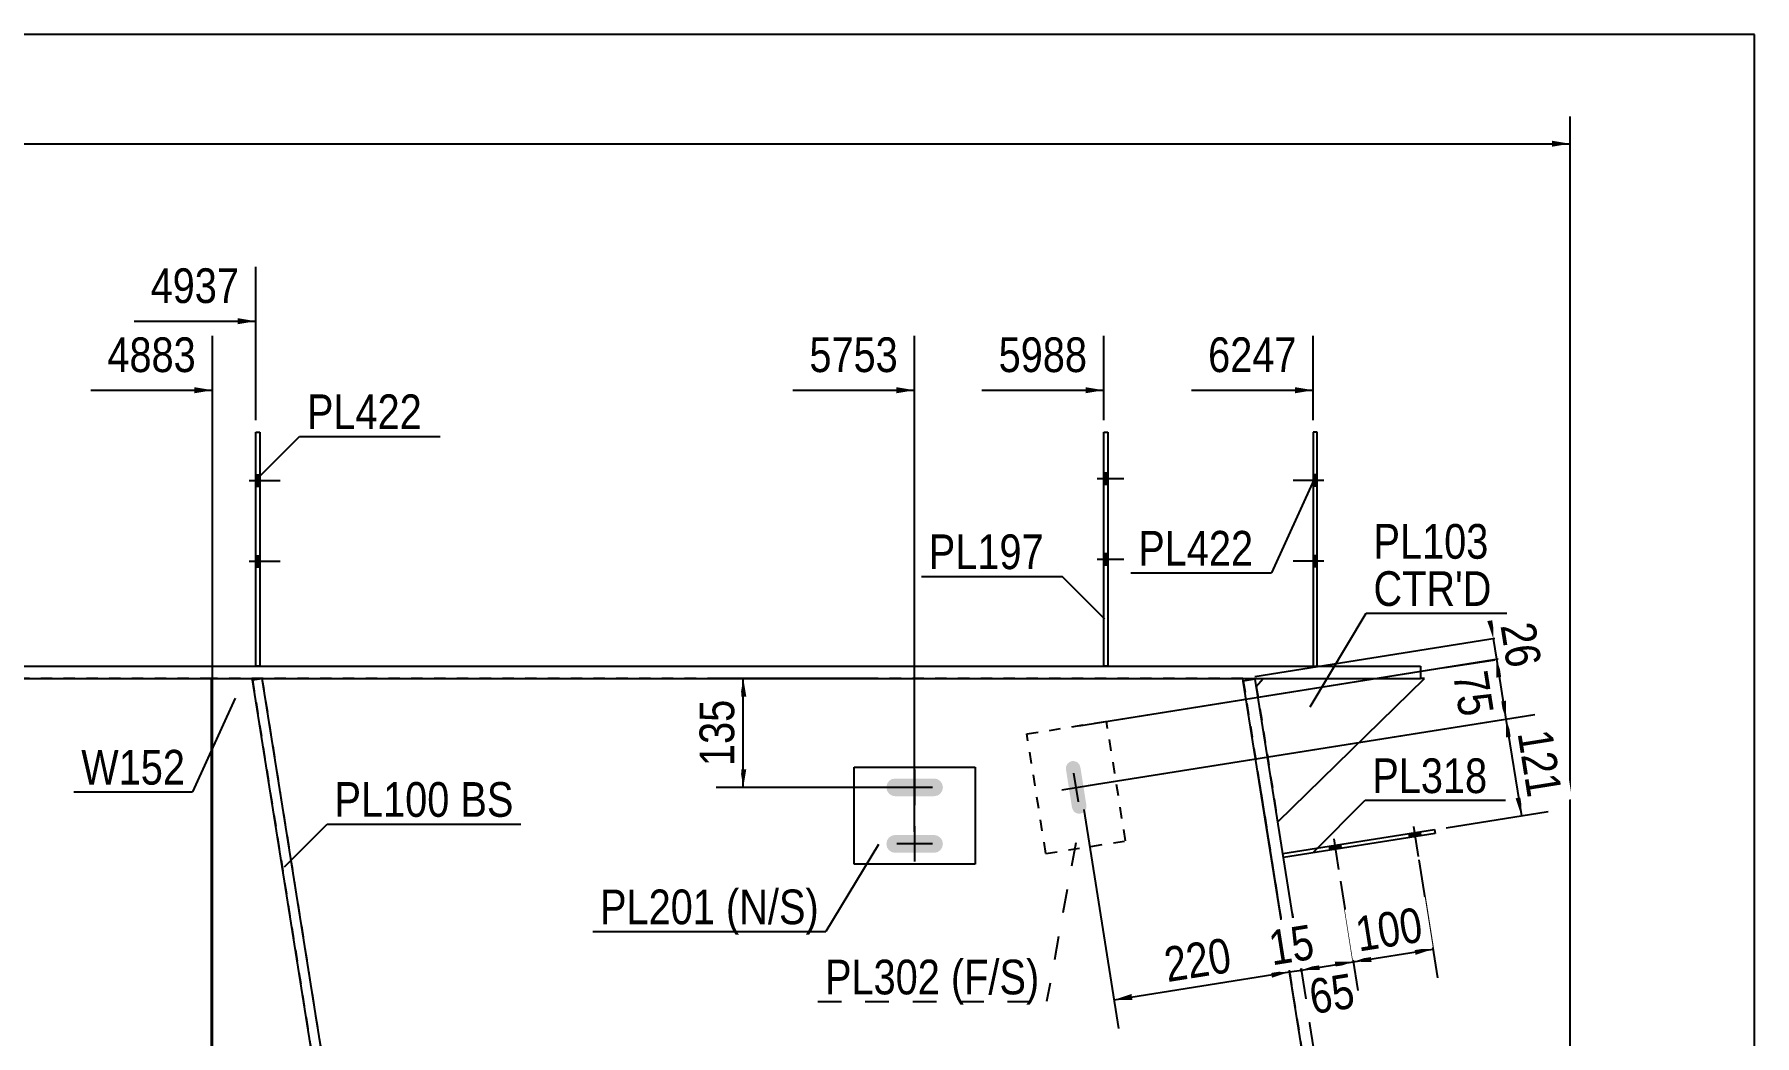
# Model space of a CAD drawing. Header units: millimetres. Extents: x -351 to 51, y -184 to 93.
# Drawn here: x -90.8 to 51.3, y 10.5 to 93.2 of the extents above; entities that cross this region are included whole.
import ezdxf

# ---------------------------------------------------------------- set-up
doc = ezdxf.new("R2010")
doc.units = ezdxf.units.MM
doc.linetypes.add('DXK_LINE_DOT1', pattern=[1.8814, 0.9407, -0.9407])
doc.linetypes.add('DXK_LINE_DOT2', pattern=[3.9198, 1.9599, -1.9599])
doc.styles.add('Arial Narrow', font='ARIALN.TTF', dxfattribs={"height": 0.2})

# ---------------------------------------------------------------- blocks, each defined once
blk = doc.blocks.new('Unknown-623466721-1210')
at = {"color": 5, "linetype": 'Continuous'}
for p, q in [((51.27, 93.17), (-348.73, 93.17)), ((51.27, -183.83), (51.27, 93.17))]:
    blk.add_line(p, q, dxfattribs=at)
blk = doc.blocks.new('Part-623466721-1962 - 1919')
at = {"color": 2, "linetype": 'Continuous'}
for p, q in [((-191, 41), (23.69, 41)), ((-191, 40), (23.69, 40)), ((23.69, 41), (23.69, 40))]:
    blk.add_line(p, q, dxfattribs=at)
blk = doc.blocks.new('Part-623466721-1989 - 1919')
at = {"color": 2, "linetype": 'Continuous'}
blk.add_line((-201.64, 40), (-201.64, -20), dxfattribs=at)
at = {"color": 7, "linetype": 'DXK_LINE_DOT1'}
for p, q in [((-76.16, 40), (-201.64, 40)), ((-76.16, -40), (-76.16, 40)), ((-201.64, -20), (-76.16, -40))]:
    blk.add_line(p, q, dxfattribs=at)
blk = doc.blocks.new('Part-623466721-2021 - 1919')
at = {"color": 2, "linetype": 'Continuous'}
for p, q in [((-72.79, 39.87), (-72, 40)), ((-60.49, -37.51), (-72.79, 39.87)), ((-72, 40), (-59.7, -37.38))]:
    blk.add_line(p, q, dxfattribs=at)
at = {"color": 7, "linetype": 'DXK_LINE_DOT1'}
blk.add_line((-59.7, -37.38), (-60.49, -37.51), dxfattribs=at)
blk = doc.blocks.new('Part-623466721-2043 - 1919')
at = {"color": 7, "linetype": 'DXK_LINE_DOT1'}
for p, q in [((-72, 40), (-72.79, 39.87)), ((-72.79, 39.87), (-60.49, -37.51)), ((-72, 40), (-59.7, -37.38))]:
    blk.add_line(p, q, dxfattribs=at)
blk = doc.blocks.new('Part-623466721-2065 - 1919')
at = {"color": 2, "linetype": 'Continuous'}
for p, q in [((10.03, 39.93), (9.04, 39.78)), ((20.3, -24.66), (10.03, 39.93)), ((19.31, -24.82), (9.04, 39.78))]:
    blk.add_line(p, q, dxfattribs=at)
at = {"color": 7, "linetype": 'DXK_LINE_DOT1'}
blk.add_line((20.3, -24.66), (19.31, -24.82), dxfattribs=at)
blk = doc.blocks.new('Part-623466721-2118 - 1919')
at = {"color": 2, "linetype": 'Continuous'}
for p, q in [((10.12, 39.34), (10.68, 40)), ((11.9, 28.15), (24.02, 40)), ((24.02, 40), (23.69, 40))]:
    blk.add_line(p, q, dxfattribs=at)
at = {"color": 7, "linetype": 'DXK_LINE_DOT1'}
for p, q in [((10.68, 40), (23.69, 40)), ((10.12, 39.34), (11.9, 28.15))]:
    blk.add_line(p, q, dxfattribs=at)
blk = doc.blocks.new('Bolt-623466721-9508 - 1919')
at = {"linetype": 'Continuous'}
for points in [[(15.16, 55.87), (15.16, 56.8), (14.82, 56.8), (14.82, 55.87)], [(15.16, 55.87), (15.16, 56.8), (14.82, 56.8), (14.82, 55.87)], [(15.16, 49.2), (15.16, 50.13), (14.82, 50.13), (14.82, 49.2)], [(15.16, 49.2), (15.16, 50.13), (14.82, 50.13), (14.82, 49.2)]]:
    blk.add_hatch(color=3, dxfattribs=at).paths.add_polyline_path(points)
at = {"color": 3, "linetype": 'Continuous'}
for p, q in [((15.69, 56.33), (13.16, 56.33)), ((15.69, 56.33), (13.16, 56.33)), ((15.16, 56.8), (14.82, 56.8)), ((15.16, 56.8), (14.82, 56.8)), ((15.16, 55.87), (14.82, 55.87)), ((15.16, 55.87), (14.82, 55.87)), ((15.16, 50.13), (14.82, 50.13)), ((15.16, 50.13), (14.82, 50.13)), ((15.69, 49.67), (13.16, 49.67)), ((15.69, 49.67), (13.16, 49.67)), ((15.16, 49.2), (14.82, 49.2)), ((15.16, 49.2), (14.82, 49.2))]:
    blk.add_line(p, q, dxfattribs=at)
blk = doc.blocks.new('Part-623466721-2264 - 1919')
at = {"color": 2, "linetype": 'Continuous'}
for p, q in [((15.16, 60.33), (14.82, 60.33)), ((14.82, 60.33), (14.82, 41)), ((15.16, 41), (15.16, 60.33))]:
    blk.add_line(p, q, dxfattribs=at)
at = {"color": 7, "linetype": 'DXK_LINE_DOT1'}
blk.add_line((14.82, 41), (15.16, 41), dxfattribs=at)
blk = doc.blocks.new('Part-623466721-2596 - 1919')
at = {"color": 2, "linetype": 'Continuous'}
for p, q in [((-72.51, 41), (-72.51, 60.33)), ((-72.51, 60.33), (-72.18, 60.33)), ((-72.18, 60.33), (-72.18, 41))]:
    blk.add_line(p, q, dxfattribs=at)
at = {"color": 7, "linetype": 'DXK_LINE_DOT1'}
blk.add_line((-72.18, 41), (-72.51, 41), dxfattribs=at)
blk = doc.blocks.new('Part-623466721-2601 - 1919')
at = {"color": 2, "linetype": 'Continuous'}
for p, q in [((-76.16, -40), (-76.16, 40)), ((9.04, 39.78), (9, 40))]:
    blk.add_line(p, q, dxfattribs=at)
at = {"color": 7, "linetype": 'DXK_LINE_DOT1'}
for p, q in [((9, 40), (-76.16, 40)), ((9.04, 39.78), (19.31, -24.82)), ((19.31, -24.82), (11.21, -26.11)), ((10.29, -26.25), (3.31, -27.36)), ((2.39, -27.51), (-4.59, -28.62)), ((-5.51, -28.77), (-14.14, -30.14)), ((-15.06, -30.28), (-25.33, -31.92)), ((-26.25, -32.06), (-34.88, -33.44)), ((-35.8, -33.58), (-42.78, -34.69)), ((-43.7, -34.84), (-50.68, -35.95)), ((-51.6, -36.09), (-59.7, -37.38)), ((-60.49, -37.51), (-76.16, -40))]:
    blk.add_line(p, q, dxfattribs=at)
blk = doc.blocks.new('Bolt-623466721-2608 - 1919')
at = {"linetype": 'Continuous'}
for points in [[(-20.22, 31.52), (-20.38, 31.28), (-20.43, 31), (-20.38, 30.72), (-20.22, 30.48), (-19.98, 30.32), (-19.7, 30.27), (-16.5, 30.27), (-16.22, 30.32), (-15.98, 30.48), (-15.82, 30.72), (-15.76, 31), (-15.82, 31.28), (-15.98, 31.52), (-16.22, 31.68), (-16.5, 31.73), (-19.7, 31.73), (-19.98, 31.68)], [(-20.22, 26.85), (-20.38, 26.61), (-20.43, 26.33), (-20.38, 26.05), (-20.22, 25.81), (-19.98, 25.65), (-19.7, 25.6), (-16.5, 25.6), (-16.22, 25.65), (-15.98, 25.81), (-15.82, 26.05), (-15.76, 26.33), (-15.82, 26.61), (-15.98, 26.85), (-16.22, 27.01), (-16.5, 27.07), (-19.7, 27.07), (-19.98, 27.01)]]:
    blk.add_hatch(color=3, dxfattribs=at).paths.add_polyline_path(points)
at = {"color": 3, "linetype": 'Continuous'}
for p, q in [((-18.1, 32.47), (-18.1, 29.53)), ((-16.63, 31), (-19.56, 31)), ((-18.1, 27.8), (-18.1, 24.87)), ((-16.63, 26.33), (-19.56, 26.33))]:
    blk.add_line(p, q, dxfattribs=at)
blk = doc.blocks.new('Part-623466721-9941 - 1919')
at = {"color": 2, "linetype": 'Continuous'}
for p, q in [((12.32, 25.53), (24.83, 27.52)), ((24.88, 27.19), (12.37, 25.2)), ((24.83, 27.52), (24.88, 27.19))]:
    blk.add_line(p, q, dxfattribs=at)
at = {"color": 7, "linetype": 'DXK_LINE_DOT1'}
blk.add_line((12.37, 25.2), (12.32, 25.53), dxfattribs=at)
blk = doc.blocks.new('Bolt-623466721-2616 - 1919')
at = {"linetype": 'Continuous'}
blk.add_hatch(color=3, dxfattribs=at).paths.add_polyline_path([(-4.87, 33.16), (-5.1, 33.17), (-5.32, 33.09), (-5.49, 32.93), (-5.59, 32.72), (-5.6, 32.48), (-5.1, 29.32), (-5.01, 29.1), (-4.86, 28.93), (-4.64, 28.84), (-4.41, 28.83), (-4.19, 28.91), (-4.02, 29.07), (-3.92, 29.28), (-3.91, 29.51), (-4.41, 32.67), (-4.49, 32.89), (-4.65, 33.06)])
at = {"color": 3, "linetype": 'Continuous'}
for p, q in [((-4.57, 29.81), (-4.94, 32.18)), ((-5.94, 30.81), (-3.57, 31.19))]:
    blk.add_line(p, q, dxfattribs=at)
blk = doc.blocks.new('Bolt-623466721-2617 - 1919')
at = {"linetype": 'Continuous'}
for points in [[(-72.18, 55.87), (-72.18, 56.8), (-72.51, 56.8), (-72.51, 55.87)], [(-72.18, 55.87), (-72.18, 56.8), (-72.51, 56.8), (-72.51, 55.87)], [(-72.18, 49.2), (-72.18, 50.13), (-72.51, 50.13), (-72.51, 49.2)], [(-72.18, 49.2), (-72.18, 50.13), (-72.51, 50.13), (-72.51, 49.2)]]:
    blk.add_hatch(color=3, dxfattribs=at).paths.add_polyline_path(points)
at = {"color": 3, "linetype": 'Continuous'}
for p, q in [((-73.05, 56.33), (-70.51, 56.33)), ((-73.05, 56.33), (-70.51, 56.33)), ((-72.51, 56.8), (-72.18, 56.8)), ((-72.51, 56.8), (-72.18, 56.8)), ((-72.51, 55.87), (-72.18, 55.87)), ((-72.51, 55.87), (-72.18, 55.87)), ((-72.51, 50.13), (-72.18, 50.13)), ((-72.51, 50.13), (-72.18, 50.13)), ((-73.05, 49.67), (-70.51, 49.67)), ((-73.05, 49.67), (-70.51, 49.67)), ((-72.51, 49.2), (-72.18, 49.2)), ((-72.51, 49.2), (-72.18, 49.2))]:
    blk.add_line(p, q, dxfattribs=at)
blk = doc.blocks.new('Part-623466721-2657 - 1919')
at = {"color": 2, "linetype": 'Continuous'}
for p, q in [((-23.1, 24.67), (-23.1, 32.67)), ((-23.1, 32.67), (-13.1, 32.67)), ((-13.1, 32.67), (-13.1, 24.67)), ((-13.1, 24.67), (-23.1, 24.67))]:
    blk.add_line(p, q, dxfattribs=at)
blk = doc.blocks.new('Part-623466721-2662 - 1919')
at = {"color": 7, "linetype": 'DXK_LINE_DOT1'}
for p, q in [((-8.83, 35.41), (-2.25, 36.46)), ((-0.68, 26.58), (-2.25, 36.46)), ((-7.26, 25.54), (-8.83, 35.41)), ((-7.26, 25.54), (-0.68, 26.58))]:
    blk.add_line(p, q, dxfattribs=at)
blk = doc.blocks.new('Part-623466721-8932 - 1919')
at = {"color": 2, "linetype": 'Continuous'}
for p, q in [((-2.48, 41), (-2.48, 60.33)), ((-2.48, 60.33), (-2.14, 60.33)), ((-2.14, 60.33), (-2.14, 41))]:
    blk.add_line(p, q, dxfattribs=at)
at = {"color": 7, "linetype": 'DXK_LINE_DOT1'}
blk.add_line((-2.14, 41), (-2.48, 41), dxfattribs=at)
blk = doc.blocks.new('Bolt-623466721-8933 - 1919')
at = {"linetype": 'Continuous'}
for points in [[(-2.14, 56.03), (-2.14, 56.97), (-2.48, 56.97), (-2.48, 56.03)], [(-2.14, 56.03), (-2.14, 56.97), (-2.48, 56.97), (-2.48, 56.03)], [(-2.14, 49.37), (-2.14, 50.3), (-2.48, 50.3), (-2.48, 49.37)], [(-2.14, 49.37), (-2.14, 50.3), (-2.48, 50.3), (-2.48, 49.37)]]:
    blk.add_hatch(color=3, dxfattribs=at).paths.add_polyline_path(points)
at = {"color": 3, "linetype": 'Continuous'}
for p, q in [((-2.48, 56.97), (-2.14, 56.97)), ((-2.48, 56.97), (-2.14, 56.97)), ((-3.01, 56.5), (-0.81, 56.5)), ((-3.01, 56.5), (-0.81, 56.5)), ((-2.48, 56.03), (-2.14, 56.03)), ((-2.48, 56.03), (-2.14, 56.03)), ((-3.01, 49.83), (-0.81, 49.83)), ((-3.01, 49.83), (-0.81, 49.83)), ((-2.48, 50.3), (-2.14, 50.3)), ((-2.48, 50.3), (-2.14, 50.3)), ((-2.48, 49.37), (-2.14, 49.37)), ((-2.48, 49.37), (-2.14, 49.37))]:
    blk.add_line(p, q, dxfattribs=at)
blk = doc.blocks.new('Bolt-623466721-9947 - 1919')
at = {"linetype": 'Continuous'}
for points in [[(22.77, 26.85), (23.69, 27), (23.64, 27.33), (22.72, 27.18)], [(22.77, 26.85), (23.69, 27), (23.64, 27.33), (22.72, 27.18)], [(16.19, 25.81), (17.11, 25.95), (17.06, 26.28), (16.14, 26.14)], [(16.19, 25.81), (17.11, 25.95), (17.06, 26.28), (16.14, 26.14)]]:
    blk.add_hatch(color=3, dxfattribs=at).paths.add_polyline_path(points)
at = {"color": 3, "linetype": 'Continuous'}
for p, q in [((22.72, 27.18), (22.77, 26.85)), ((22.72, 27.18), (22.77, 26.85)), ((23.1, 27.78), (23.49, 25.28)), ((23.1, 27.78), (23.49, 25.28)), ((23.64, 27.33), (23.69, 27)), ((23.64, 27.33), (23.69, 27)), ((16.14, 26.14), (16.19, 25.81)), ((16.14, 26.14), (16.19, 25.81)), ((16.51, 26.74), (16.91, 24.23)), ((16.51, 26.74), (16.91, 24.23)), ((17.06, 26.28), (17.11, 25.95)), ((17.06, 26.28), (17.11, 25.95))]:
    blk.add_line(p, q, dxfattribs=at)
blk = doc.blocks.new('StraightDimension-623466721-11403 - 1919')
at = {"linetype": 'Continuous'}
blk.add_hatch(color=7, dxfattribs=at).paths.add_polyline_path([(-19.6, 64.04), (-18.1, 63.79), (-19.6, 63.54)])
at = {"color": 7, "linetype": 'Continuous'}
for p, q in [((-18.1, 27.33), (-18.1, 68.29)), ((-28.16, 63.79), (-18.1, 63.79))]:
    blk.add_line(p, q, dxfattribs=at)
at = {"color": 0}
blk.add_wipeout([(-18.87, 64.69), (-18.87, 68.89), (-27.39, 68.89), (-27.39, 64.69)], dxfattribs=at)
at = {"color": 3, "style": 'Arial Narrow'}
blk.add_text('5753', height=2.863, dxfattribs=at).set_placement((-26.79, 65.29))
blk = doc.blocks.new('StraightDimension-623466721-11405 - 1919')
at = {"linetype": 'Continuous'}
blk.add_hatch(color=7, dxfattribs=at).paths.add_polyline_path([(-77.58, 64.04), (-76.08, 63.79), (-77.58, 63.54)])
at = {"color": 7, "linetype": 'Continuous'}
for p, q in [((-76.08, -39.48), (-76.08, 68.29)), ((-86.14, 63.79), (-76.08, 63.79))]:
    blk.add_line(p, q, dxfattribs=at)
at = {"color": 0}
blk.add_wipeout([(-76.86, 64.69), (-76.86, 68.89), (-85.37, 68.89), (-85.37, 64.69)], dxfattribs=at)
at = {"color": 3, "style": 'Arial Narrow'}
blk.add_text('4883', height=2.863, dxfattribs=at).set_placement((-84.77, 65.29))
blk = doc.blocks.new('StraightDimension-623466721-11372 - 1919')
at = {"linetype": 'Continuous'}
for points in [[(15.37, 15.91), (13.84, 15.92), (15.29, 16.4)], [(16.6, 16.61), (18.12, 16.6), (16.68, 16.12)]]:
    blk.add_hatch(color=7, dxfattribs=at).paths.add_polyline_path(points)
at = {"color": 7, "linetype": 'Continuous'}
for p, q in [((17.07, 23.25), (18.48, 14.38)), ((13.09, 20.64), (14.2, 13.7)), ((13.84, 15.92), (18.12, 16.6))]:
    blk.add_line(p, q, dxfattribs=at)
at = {"color": 0}
blk.add_wipeout([(19.07, 12.35), (18.41, 16.49), (13.61, 15.73), (14.27, 11.58)], dxfattribs=at)
at = {"color": 3, "style": 'Arial Narrow'}
blk.add_text('65', height=2.863, rotation=9.0355, dxfattribs=at).set_placement((14.77, 12.27))
blk = doc.blocks.new('StraightDimension-623466721-11374 - 1919')
at = {"linetype": 'Continuous'}
for points in [[(11.34, 15.78), (12.86, 15.76), (11.41, 15.28)], [(-0.11, 13.45), (-1.63, 13.46), (-0.19, 13.94)]]:
    blk.add_hatch(color=7, dxfattribs=at).paths.add_polyline_path(points)
at = {"color": 7, "linetype": 'Continuous'}
for p, q in [((10.36, 31.47), (13.23, 13.39)), ((-4.12, 29.17), (-1.25, 11.09)), ((-1.63, 13.46), (12.86, 15.76))]:
    blk.add_line(p, q, dxfattribs=at)
at = {"color": 0}
blk.add_wipeout([(8.89, 15.29), (8.23, 19.43), (1.63, 18.38), (2.29, 14.24)], dxfattribs=at)
at = {"color": 3, "style": 'Arial Narrow'}
blk.add_text('220', height=2.863, rotation=9.0355, dxfattribs=at).set_placement((2.79, 14.92))
blk = doc.blocks.new('StraightDimension-623466721-3159 - 1919')
at = {"linetype": 'Continuous'}
blk.add_hatch(color=7, dxfattribs=at).paths.add_polyline_path([(34.53, 84.39), (36.03, 84.14), (34.53, 83.89)])
at = {"color": 7, "linetype": 'Continuous'}
for p, q in [((36.03, -22.85), (36.03, 86.39)), ((-326.82, 84.14), (36.03, 84.14))]:
    blk.add_line(p, q, dxfattribs=at)
blk = doc.blocks.new('StraightDimension-623466721-11143 - 1919')
at = {"linetype": 'Continuous'}
for points in [[(30.73, 35.12), (30.74, 36.64), (31.23, 35.2)], [(32.02, 30.18), (32.01, 28.66), (31.53, 30.1)]]:
    blk.add_hatch(color=7, dxfattribs=at).paths.add_polyline_path(points)
at = {"color": 7, "linetype": 'Continuous'}
for p, q in [((-3.77, 31.16), (32.96, 37)), ((30.74, 36.64), (32.01, 28.66)), ((25.81, 27.67), (34.23, 29.01))]:
    blk.add_line(p, q, dxfattribs=at)
at = {"color": 0}
blk.add_wipeout([(32.05, 29.37), (36.2, 30.03), (35.15, 36.64), (31, 35.98)], dxfattribs=at)
at = {"color": 3, "style": 'Arial Narrow'}
blk.add_text('121', height=2.863, rotation=-80.9647, dxfattribs=at).set_placement((31.69, 35.48))
blk = doc.blocks.new('StraightDimension-623466721-11144 - 1919')
at = {"linetype": 'Continuous'}
for points in [[(29.95, 40.06), (29.96, 41.58), (30.44, 40.14)], [(30.75, 38.16), (30.74, 36.64), (30.26, 38.09)]]:
    blk.add_hatch(color=7, dxfattribs=at).paths.add_polyline_path(points)
at = {"color": 7, "linetype": 'Continuous'}
for p, q in [((-4.55, 36.09), (32.33, 41.96)), ((29.96, 41.58), (30.74, 36.64)), ((-3.77, 31.16), (33.11, 37.02))]:
    blk.add_line(p, q, dxfattribs=at)
at = {"color": 0}
blk.add_wipeout([(26.44, 36.03), (30.58, 36.69), (29.82, 41.49), (25.67, 40.83)], dxfattribs=at)
at = {"color": 3, "style": 'Arial Narrow'}
blk.add_text('75', height=2.863, rotation=-80.9647, dxfattribs=at).set_placement((26.36, 40.33))
blk = doc.blocks.new('StraightDimension-623466721-11145 - 1919')
at = {"linetype": 'Continuous'}
for points in [[(29.7, 44.81), (29.69, 43.29), (29.2, 44.73)], [(29.95, 40.06), (29.96, 41.58), (30.44, 40.14)]]:
    blk.add_hatch(color=7, dxfattribs=at).paths.add_polyline_path(points)
at = {"color": 7, "linetype": 'Continuous'}
for p, q in [((9.99, 40.16), (31.91, 43.64)), ((29.69, 43.29), (29.96, 41.58)), ((-4.55, 36.09), (32.18, 41.93))]:
    blk.add_line(p, q, dxfattribs=at)
at = {"color": 0}
blk.add_wipeout([(30.35, 40.06), (34.5, 40.72), (33.74, 45.52), (29.59, 44.86)], dxfattribs=at)
at = {"color": 3, "style": 'Arial Narrow'}
blk.add_text('26', height=2.863, rotation=-80.9647, dxfattribs=at).set_placement((30.28, 44.36))
blk = doc.blocks.new('StraightDimension-623466721-11371 - 1919')
at = {"linetype": 'Continuous'}
for points in [[(19.64, 16.59), (18.12, 16.6), (19.57, 17.08)], [(23.19, 17.66), (24.71, 17.65), (23.27, 17.17)]]:
    blk.add_hatch(color=7, dxfattribs=at).paths.add_polyline_path(points)
at = {"color": 7, "linetype": 'Continuous'}
for p, q in [((23.53, 25.03), (25.08, 15.28)), ((17.07, 23.25), (18.5, 14.23)), ((18.12, 16.6), (24.71, 17.65))]:
    blk.add_line(p, q, dxfattribs=at)
at = {"color": 0}
blk.add_wipeout([(24.69, 17.8), (24.03, 21.95), (17.43, 20.9), (18.09, 16.75)], dxfattribs=at)
at = {"color": 3, "style": 'Arial Narrow'}
blk.add_text('100', height=2.863, rotation=9.0355, dxfattribs=at).set_placement((18.59, 17.44))
blk = doc.blocks.new('StraightDimension-623466721-11373 - 1919')
at = {"linetype": 'Continuous'}
for points in [[(11.34, 15.78), (12.86, 15.76), (11.41, 15.28)], [(15.37, 15.91), (13.84, 15.92), (15.29, 16.4)]]:
    blk.add_hatch(color=7, dxfattribs=at).paths.add_polyline_path(points)
at = {"color": 7, "linetype": 'Continuous'}
for p, q in [((10.36, 31.47), (13.23, 13.39)), ((13.09, 20.64), (14.22, 13.55)), ((12.86, 15.76), (13.84, 15.92))]:
    blk.add_line(p, q, dxfattribs=at)
at = {"color": 0}
blk.add_wipeout([(15.73, 16.37), (15.07, 20.52), (10.27, 19.76), (10.93, 15.61)], dxfattribs=at)
at = {"color": 3, "style": 'Arial Narrow'}
blk.add_text('15', height=2.863, rotation=9.0355, dxfattribs=at).set_placement((11.43, 16.3))
blk = doc.blocks.new('StraightDimension-623466721-11401 - 1919')
at = {"linetype": 'Continuous'}
blk.add_hatch(color=7, dxfattribs=at).paths.add_polyline_path([(13.32, 64.04), (14.82, 63.79), (13.32, 63.54)])
at = {"color": 7, "linetype": 'Continuous'}
for p, q in [((14.82, 61.33), (14.82, 68.29)), ((4.76, 63.79), (14.82, 63.79))]:
    blk.add_line(p, q, dxfattribs=at)
at = {"color": 0}
blk.add_wipeout([(14.05, 64.69), (14.05, 68.89), (5.54, 68.89), (5.54, 64.69)], dxfattribs=at)
at = {"color": 3, "style": 'Arial Narrow'}
blk.add_text('6247', height=2.863, dxfattribs=at).set_placement((6.14, 65.29))
blk = doc.blocks.new('StraightDimension-623466721-11402 - 1919')
at = {"linetype": 'Continuous'}
blk.add_hatch(color=7, dxfattribs=at).paths.add_polyline_path([(-3.98, 64.04), (-2.48, 63.79), (-3.98, 63.54)])
at = {"color": 7, "linetype": 'Continuous'}
for p, q in [((-2.48, 61.33), (-2.48, 68.29)), ((-12.54, 63.79), (-2.48, 63.79))]:
    blk.add_line(p, q, dxfattribs=at)
at = {"color": 0}
blk.add_wipeout([(-3.25, 64.69), (-3.25, 68.89), (-11.76, 68.89), (-11.76, 64.69)], dxfattribs=at)
at = {"color": 3, "style": 'Arial Narrow'}
blk.add_text('5988', height=2.863, dxfattribs=at).set_placement((-11.16, 65.29))
blk = doc.blocks.new('StraightDimension-623466721-11404 - 1919')
at = {"linetype": 'Continuous'}
blk.add_hatch(color=7, dxfattribs=at).paths.add_polyline_path([(-74.01, 69.74), (-72.51, 69.49), (-74.01, 69.24)])
at = {"color": 7, "linetype": 'Continuous'}
for p, q in [((-72.51, 61.33), (-72.51, 73.99)), ((-82.57, 69.49), (-72.51, 69.49))]:
    blk.add_line(p, q, dxfattribs=at)
at = {"color": 0}
blk.add_wipeout([(-73.29, 70.39), (-73.29, 74.59), (-81.8, 74.59), (-81.8, 70.39)], dxfattribs=at)
at = {"color": 3, "style": 'Arial Narrow'}
blk.add_text('4937', height=2.863, dxfattribs=at).set_placement((-81.2, 70.99))
blk = doc.blocks.new('StraightDimension-623466721-11712 - 1919')
at = {"linetype": 'Continuous'}
for points in [[(-32.5, 38.5), (-32.25, 40), (-32, 38.5)], [(-32, 32.5), (-32.25, 31), (-32.5, 32.5)]]:
    blk.add_hatch(color=7, dxfattribs=at).paths.add_polyline_path(points)
at = {"color": 7, "linetype": 'Continuous'}
for p, q in [((-21.93, 40), (-34.5, 40)), ((-32.25, 31), (-32.25, 40)), ((-19.1, 31), (-34.5, 31))]:
    blk.add_line(p, q, dxfattribs=at)
at = {"color": 0}
blk.add_wipeout([(-32.4, 38.84), (-36.6, 38.84), (-36.6, 32.16), (-32.4, 32.16)], dxfattribs=at)
at = {"color": 3, "style": 'Arial Narrow'}
blk.add_text('135', height=2.863, rotation=90.0002, dxfattribs=at).set_placement((-33, 32.76))
blk = doc.blocks.new('Mark-623466721-2114 - 1919')
at = {"color": 0}
for points in [[(29.3, 49.88), (29.3, 52.88), (19.8, 52.88), (19.8, 49.88)], [(29.55, 45.98), (29.55, 48.98), (19.8, 48.98), (19.8, 45.98)]]:
    blk.add_wipeout(points, dxfattribs=at)
for points in [[(29.3, 49.88), (29.3, 52.88), (19.8, 52.88), (19.8, 49.88)], [(29.55, 45.98), (29.55, 48.98), (19.8, 48.98), (19.8, 45.98)]]:
    blk.add_wipeout(points, dxfattribs=at)
at = {"color": 7, "linetype": 'Continuous'}
for p, q in [((14.56, 37.64), (19.2, 45.38)), ((19.2, 45.38), (30.8, 45.38))]:
    blk.add_line(p, q, dxfattribs=at)
at = {"color": 3, "style": 'Arial Narrow'}
blk.add_text('PL103', height=2.863, dxfattribs=at).set_placement((19.8, 49.88))
at = {"color": 1, "style": 'Arial Narrow'}
blk.add_text("CTR'D", height=2.863, dxfattribs=at).set_placement((19.8, 45.98))
blk = doc.blocks.new('Mark-623466721-2597 - 1919')
at = {"color": 0}
blk.add_wipeout([(-78.35, 31.23), (-78.35, 34.23), (-86.93, 34.23), (-86.93, 31.23)], dxfattribs=at)
blk.add_wipeout([(-78.35, 31.23), (-78.35, 34.23), (-86.93, 34.23), (-86.93, 31.23)], dxfattribs=at)
at = {"color": 7, "linetype": 'Continuous'}
for p in [(-74.21, 38.36), (-87.53, 30.63)]:
    blk.add_line(p, (-77.75, 30.63), dxfattribs=at)
at = {"color": 3, "style": 'Arial Narrow'}
blk.add_text('W152', height=2.863, dxfattribs=at).set_placement((-86.93, 31.23))
blk = doc.blocks.new('Mark-623466721-2260 - 1919')
at = {"color": 7, "linetype": 'Continuous'}
blk.add_line((14.91, 56.45), (11.38, 48.71), dxfattribs=at)
at = {"color": 0}
blk.add_wipeout([(9.88, 49.31), (9.88, 52.31), (0.37, 52.31), (0.37, 49.31)], dxfattribs=at)
blk.add_wipeout([(9.88, 49.31), (9.88, 52.31), (0.37, 52.31), (0.37, 49.31)], dxfattribs=at)
at = {"color": 7, "linetype": 'Continuous'}
blk.add_line((-0.23, 48.71), (11.38, 48.71), dxfattribs=at)
at = {"color": 3, "style": 'Arial Narrow'}
blk.add_text('PL422', height=2.863, dxfattribs=at).set_placement((0.37, 49.31))
blk = doc.blocks.new('MarkSet-623466721-3402 - 1919')
at = {"color": 0}
for points in [[(-56.51, 28.57), (-56.51, 31.57), (-66.01, 31.57), (-66.01, 28.57)], [(-51.22, 28.57), (-51.22, 31.57), (-55.61, 31.57), (-55.61, 28.57)]]:
    blk.add_wipeout(points, dxfattribs=at)
for points in [[(-56.51, 28.57), (-56.51, 31.57), (-66.01, 31.57), (-66.01, 28.57)], [(-51.22, 28.57), (-51.22, 31.57), (-55.61, 31.57), (-55.61, 28.57)]]:
    blk.add_wipeout(points, dxfattribs=at)
at = {"color": 7, "linetype": 'Continuous'}
for p, q in [((-70.15, 24.44), (-66.61, 27.97)), ((-66.61, 27.97), (-50.62, 27.97))]:
    blk.add_line(p, q, dxfattribs=at)
at = {"color": 3, "style": 'Arial Narrow'}
for s, p in [('PL100', (-66.01, 28.57)), ('BS', (-55.61, 28.57))]:
    blk.add_text(s, height=2.863, dxfattribs=at).set_placement(p)
blk = doc.blocks.new('Mark-623466721-2592 - 1919')
at = {"color": 0}
blk.add_wipeout([(-58.79, 60.58), (-58.79, 63.58), (-68.29, 63.58), (-68.29, 60.58)], dxfattribs=at)
blk.add_wipeout([(-58.79, 60.58), (-58.79, 63.58), (-68.29, 63.58), (-68.29, 60.58)], dxfattribs=at)
at = {"color": 7, "linetype": 'Continuous'}
for p, q in [((-72.43, 56.45), (-68.89, 59.98)), ((-68.89, 59.98), (-57.29, 59.98))]:
    blk.add_line(p, q, dxfattribs=at)
at = {"color": 3, "style": 'Arial Narrow'}
blk.add_text('PL422', height=2.863, dxfattribs=at).set_placement((-68.29, 60.58))
blk = doc.blocks.new('Mark-623466721-2653 - 1919')
at = {"color": 0}
for points in [[(-34.58, 19.7), (-34.58, 22.7), (-44.08, 22.7), (-44.08, 19.7)], [(-26.02, 19.7), (-26.02, 22.7), (-33.68, 22.7), (-33.68, 19.7)]]:
    blk.add_wipeout(points, dxfattribs=at)
for points in [[(-34.58, 19.7), (-34.58, 22.7), (-44.08, 22.7), (-44.08, 19.7)], [(-26.02, 19.7), (-26.02, 22.7), (-33.68, 22.7), (-33.68, 19.7)]]:
    blk.add_wipeout(points, dxfattribs=at)
at = {"color": 7, "linetype": 'Continuous'}
for p in [(-21.08, 26.29), (-44.68, 19.1)]:
    blk.add_line(p, (-25.42, 19.1), dxfattribs=at)
at = {"color": 3, "style": 'Arial Narrow'}
for s, p in [('PL201', (-44.08, 19.7)), ('(N/', (-33.68, 19.7)), ('S)', (-29.3, 19.7))]:
    blk.add_text(s, height=2.863, dxfattribs=at).set_placement(p)
blk = doc.blocks.new('Mark-623466721-2658 - 1919')
at = {"color": 0}
for points in [[(-16, 13.91), (-16, 16.91), (-25.5, 16.91), (-25.5, 13.91)], [(-7.8, 13.91), (-7.8, 16.91), (-15.1, 16.91), (-15.1, 13.91)]]:
    blk.add_wipeout(points, dxfattribs=at)
for points in [[(-16, 13.91), (-16, 16.91), (-25.5, 16.91), (-25.5, 13.91)], [(-7.8, 13.91), (-7.8, 16.91), (-15.1, 16.91), (-15.1, 13.91)]]:
    blk.add_wipeout(points, dxfattribs=at)
at = {"color": 7, "linetype": 'DXK_LINE_DOT2'}
for p in [(-4.78, 26.41), (-26.1, 13.31)]:
    blk.add_line(p, (-7.2, 13.31), dxfattribs=at)
at = {"color": 3, "style": 'Arial Narrow'}
for s, p in [('PL302', (-25.5, 13.91)), ('(F/', (-15.1, 13.91)), ('S)', (-11.09, 13.91))]:
    blk.add_text(s, height=2.863, dxfattribs=at).set_placement(p)
blk = doc.blocks.new('Mark-623466721-8945 - 1919')
at = {"color": 7, "linetype": 'Continuous'}
blk.add_line((-2.39, 44.89), (-5.92, 48.42), dxfattribs=at)
at = {"color": 0}
blk.add_wipeout([(-7.42, 49.02), (-7.42, 52.02), (-16.93, 52.02), (-16.93, 49.02)], dxfattribs=at)
blk.add_wipeout([(-7.42, 49.02), (-7.42, 52.02), (-16.93, 52.02), (-16.93, 49.02)], dxfattribs=at)
at = {"color": 7, "linetype": 'Continuous'}
blk.add_line((-17.53, 48.42), (-5.92, 48.42), dxfattribs=at)
at = {"color": 3, "style": 'Arial Narrow'}
blk.add_text('PL197', height=2.863, dxfattribs=at).set_placement((-16.93, 49.02))
blk = doc.blocks.new('Mark-623466721-10021 - 1919')
at = {"color": 0}
blk.add_wipeout([(29.2, 30.53), (29.2, 33.53), (19.7, 33.53), (19.7, 30.53)], dxfattribs=at)
blk.add_wipeout([(29.2, 30.53), (29.2, 33.53), (19.7, 33.53), (19.7, 30.53)], dxfattribs=at)
at = {"color": 7, "linetype": 'Continuous'}
for p, q in [((14.86, 25.68), (19.1, 29.93)), ((19.1, 29.93), (30.7, 29.93))]:
    blk.add_line(p, q, dxfattribs=at)
at = {"color": 3, "style": 'Arial Narrow'}
blk.add_text('PL318', height=2.863, dxfattribs=at).set_placement((19.7, 30.53))

msp = doc.modelspace()

# ---------------------------------------------------------------- block references
for name in ['Unknown-623466721-1210', 'Part-623466721-2596 - 1919', 'Part-623466721-8932 - 1919', 'Part-623466721-2264 - 1919', 'Bolt-623466721-8933 - 1919', 'Bolt-623466721-2617 - 1919', 'Bolt-623466721-9508 - 1919', 'Part-623466721-1989 - 1919', 'Part-623466721-1962 - 1919', 'Part-623466721-2601 - 1919', 'Part-623466721-2021 - 1919', 'Part-623466721-2043 - 1919', 'Part-623466721-2065 - 1919', 'Part-623466721-2118 - 1919', 'Part-623466721-2662 - 1919', 'Bolt-623466721-2616 - 1919', 'Part-623466721-2657 - 1919', 'Bolt-623466721-2608 - 1919', 'Part-623466721-9941 - 1919', 'Bolt-623466721-9947 - 1919']:
    msp.add_blockref(name, (0, 0))

# ---------------------------------------------------------------- next in the draw order: block references
for name in ['StraightDimension-623466721-11405 - 1919', 'StraightDimension-623466721-11403 - 1919', 'StraightDimension-623466721-11372 - 1919']:
    msp.add_blockref(name, (0, 0))

# ---------------------------------------------------------------- next in the draw order: block references
msp.add_blockref('StraightDimension-623466721-11374 - 1919', (0, 0))

# ---------------------------------------------------------------- next in the draw order: block references
msp.add_blockref('StraightDimension-623466721-3159 - 1919', (0, 0))

# ---------------------------------------------------------------- next in the draw order: block references
for name in ['StraightDimension-623466721-11404 - 1919', 'StraightDimension-623466721-11402 - 1919', 'StraightDimension-623466721-11401 - 1919', 'StraightDimension-623466721-11712 - 1919', 'Mark-623466721-2597 - 1919', 'StraightDimension-623466721-11143 - 1919', 'MarkSet-623466721-3402 - 1919', 'Mark-623466721-2653 - 1919', 'StraightDimension-623466721-11371 - 1919']:
    msp.add_blockref(name, (0, 0))

# ---------------------------------------------------------------- next in the draw order: block references
for name in ['Mark-623466721-2592 - 1919', 'StraightDimension-623466721-11144 - 1919', 'Mark-623466721-2658 - 1919']:
    msp.add_blockref(name, (0, 0))

# ---------------------------------------------------------------- next in the draw order: block references
for name in ['StraightDimension-623466721-11145 - 1919', 'StraightDimension-623466721-11373 - 1919']:
    msp.add_blockref(name, (0, 0))

# ---------------------------------------------------------------- next in the draw order: block references
for name in ['Mark-623466721-2114 - 1919', 'Mark-623466721-8945 - 1919', 'Mark-623466721-10021 - 1919']:
    msp.add_blockref(name, (0, 0))

# ---------------------------------------------------------------- next in the draw order: block references
msp.add_blockref('Mark-623466721-2260 - 1919', (0, 0))

doc.saveas('drawing.dxf')
